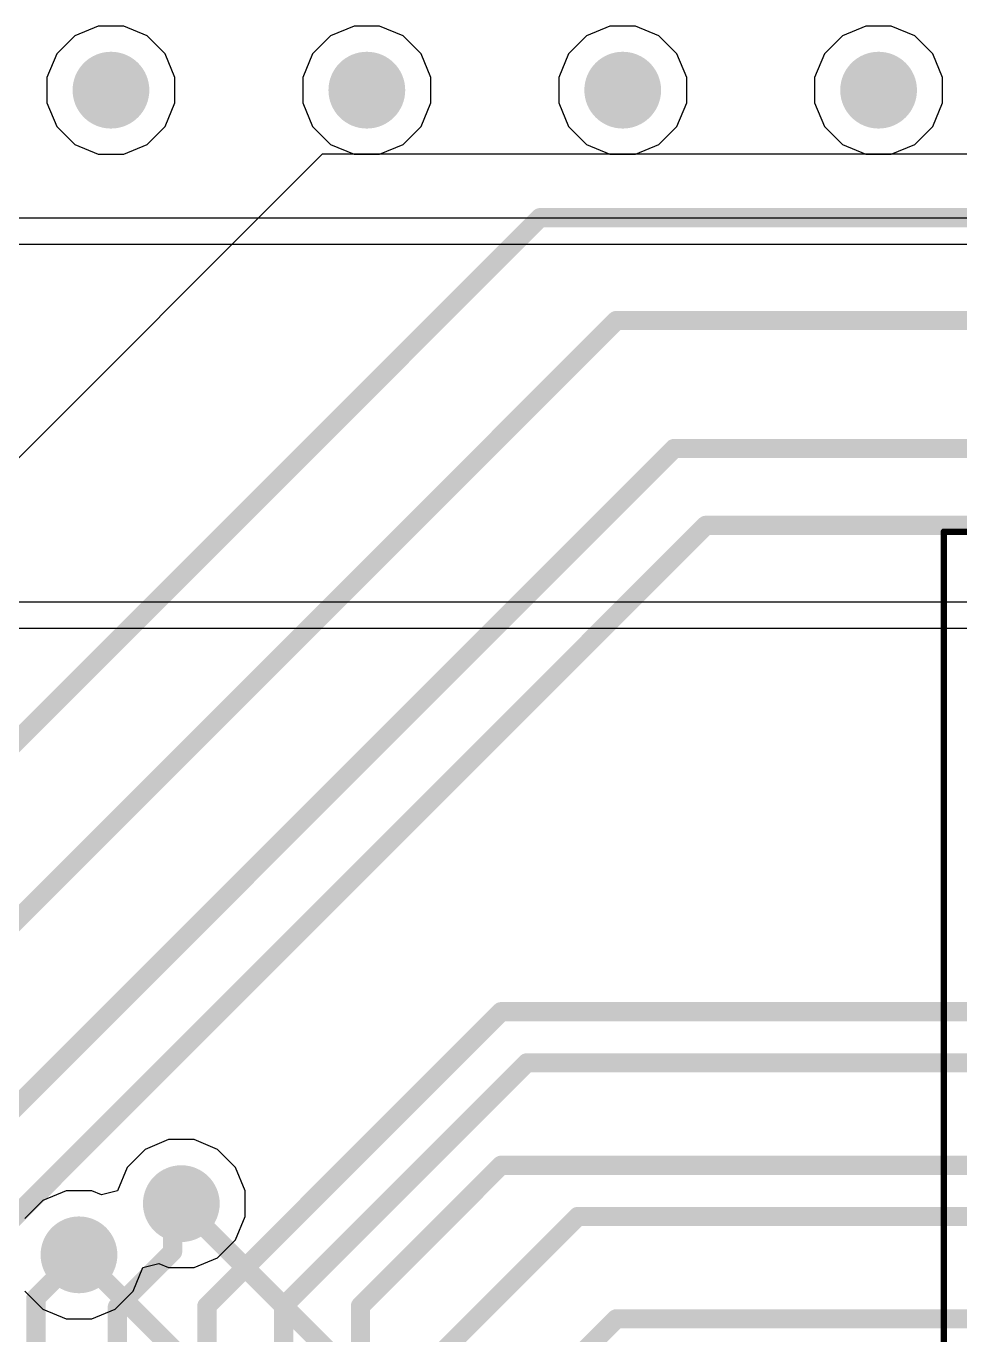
# Model space of a CAD drawing. Header units: inches. Extents: x 0 to 110, y 0 to 95.
# Drawn here: x 63.09 to 70.38, y 76.28 to 86.5 of the extents above; entities that cross this region are included whole.
import ezdxf

# ---------------------------------------------------------------- set-up
doc = ezdxf.new("R2010")
doc.units = ezdxf.units.IN
for name, color, linetype in [('Bottom Layer', 5, 'Continuous'), ('Int1', 16, 'Continuous'), ('Int2', 76, 'Continuous'), ('Top Courtyard', 56, 'Continuous'), ('Top Layer', 1, 'Continuous'), ('Via Holes', 16, 'Continuous')]:
    doc.layers.add(name, color=color, linetype=linetype)

# ---------------------------------------------------------------- blocks, each defined once
blk = doc.blocks.new('DF40C_40DS_713')
at = {"layer": 'Top Courtyard'}
for points in [[(-5.549999059999999, 2.1400008, 0.0499999, 0.0499999, 0), (5.549999059999999, 2.1400008, 0.0499999, 0.0499999, 0)], [(5.549999059999999, 2.1400008, 0.0499999, 0.0499999, 0), (5.549999059999999, -2.1400008, 0.0499999, 0.0499999, 0)]]:
    blk.add_lwpolyline(points, format="xyseb", dxfattribs=at)
blk.add_lwpolyline([(5.53749972, 2.1400008, 0.02499868, 0.02499868, 1), (5.5624984, 2.1400008, 0.02499868, 0.02499868, 1)], format="xyseb", close=True, dxfattribs=at)
blk.add_lwpolyline([(5.53749972, 2.1400008, 0.02499868, 0.02499868, 1), (5.5624984, 2.1400008, 0.02499868, 0.02499868, 1)], format="xyseb", close=True, dxfattribs=at)

msp = doc.modelspace()

# ---------------------------------------------------------------- hatches: boundary and pattern name
at = {"layer": 'Bottom Layer'}
h = msp.add_hatch(color=5, dxfattribs=at)
edge = h.paths.add_edge_path()
edge.add_arc((63.75005029999999, 86.00006167999999), 0.2999994, 0, 360)
h = msp.add_hatch(color=5, dxfattribs=at)
edge = h.paths.add_edge_path()
edge.add_arc((65.75005138, 86.00006167999999), 0.2999994, 0, 360)
h = msp.add_hatch(color=5, dxfattribs=at)
edge = h.paths.add_edge_path()
edge.add_arc((67.75005245999999, 86.00006167999999), 0.2999994, 0, 360)
h = msp.add_hatch(color=5, dxfattribs=at)
edge = h.paths.add_edge_path()
edge.add_arc((69.75005354, 86.00006167999999), 0.2999994, 0, 360)
h = msp.add_hatch(color=5, dxfattribs=at)
edge = h.paths.add_edge_path()
edge.add_arc((64.30000094, 77.30000034), 0.2999994, 0, 360)
h = msp.add_hatch(color=5, dxfattribs=at)
edge = h.paths.add_edge_path()
edge.add_arc((63.5, 76.90000114), 0.2999994, 0, 360)
at = {"layer": 'Int1'}
h = msp.add_hatch(color=16, dxfattribs=at)
edge = h.paths.add_edge_path()
edge.add_arc((63.75005029999999, 86.00006167999999), 0.2999994, 0, 360)
h = msp.add_hatch(color=16, dxfattribs=at)
edge = h.paths.add_edge_path()
edge.add_arc((65.75005138, 86.00006167999999), 0.2999994, 0, 360)
h = msp.add_hatch(color=16, dxfattribs=at)
edge = h.paths.add_edge_path()
edge.add_arc((67.75005245999999, 86.00006167999999), 0.2999994, 0, 360)
h = msp.add_hatch(color=16, dxfattribs=at)
edge = h.paths.add_edge_path()
edge.add_arc((69.75005354, 86.00006167999999), 0.2999994, 0, 360)
h = msp.add_hatch(color=16, dxfattribs=at)
edge = h.paths.add_edge_path()
edge.add_arc((64.30000094, 77.30000034), 0.2999994, 0, 360)
h = msp.add_hatch(color=16, dxfattribs=at)
edge = h.paths.add_edge_path()
edge.add_arc((63.5, 76.90000114), 0.2999994, 0, 360)
at = {"layer": 'Int2'}
h = msp.add_hatch(color=76, dxfattribs=at)
edge = h.paths.add_edge_path()
edge.add_arc((63.75005029999999, 86.00006167999999), 0.2999994, 0, 360)
h = msp.add_hatch(color=76, dxfattribs=at)
edge = h.paths.add_edge_path()
edge.add_arc((65.75005138, 86.00006167999999), 0.2999994, 0, 360)
h = msp.add_hatch(color=76, dxfattribs=at)
edge = h.paths.add_edge_path()
edge.add_arc((67.75005245999999, 86.00006167999999), 0.2999994, 0, 360)
h = msp.add_hatch(color=76, dxfattribs=at)
edge = h.paths.add_edge_path()
edge.add_arc((69.75005354, 86.00006167999999), 0.2999994, 0, 360)
h = msp.add_hatch(color=76, dxfattribs=at)
edge = h.paths.add_edge_path()
edge.add_arc((64.30000094, 77.30000034), 0.2999994, 0, 360)
h = msp.add_hatch(color=76, dxfattribs=at)
edge = h.paths.add_edge_path()
edge.add_arc((63.5, 76.90000114), 0.2999994, 0, 360)
at = {"layer": 'Top Layer'}
h = msp.add_hatch(color=1, dxfattribs=at)
edge = h.paths.add_edge_path()
edge.add_arc((63.75005029999999, 86.00006167999999), 0.2999994, 0, 360)
h = msp.add_hatch(color=1, dxfattribs=at)
edge = h.paths.add_edge_path()
edge.add_arc((65.75005138, 86.00006167999999), 0.2999994, 0, 360)
h = msp.add_hatch(color=1, dxfattribs=at)
edge = h.paths.add_edge_path()
edge.add_arc((67.75005245999999, 86.00006167999999), 0.2999994, 0, 360)
h = msp.add_hatch(color=1, dxfattribs=at)
edge = h.paths.add_edge_path()
edge.add_arc((69.75005354, 86.00006167999999), 0.2999994, 0, 360)
h = msp.add_hatch(color=1, dxfattribs=at)
edge = h.paths.add_edge_path()
edge.add_arc((64.30000094, 77.30000034), 0.2999994, 0, 360)
h = msp.add_hatch(color=1, dxfattribs=at)
edge = h.paths.add_edge_path()
edge.add_arc((63.5, 76.90000114), 0.2999994, 0, 360)
at = {"layer": 'Via Holes'}
h = msp.add_hatch(color=7, dxfattribs=at)
edge = h.paths.add_edge_path()
edge.add_arc((63.75005029999999, 86.00006167999999), 0.1499997, 0, 360)
h = msp.add_hatch(color=7, dxfattribs=at)
edge = h.paths.add_edge_path()
edge.add_arc((65.75005138, 86.00006167999999), 0.1499997, 0, 360)
h = msp.add_hatch(color=7, dxfattribs=at)
edge = h.paths.add_edge_path()
edge.add_arc((67.75005245999999, 86.00006167999999), 0.1499997, 0, 360)
h = msp.add_hatch(color=7, dxfattribs=at)
edge = h.paths.add_edge_path()
edge.add_arc((69.75005354, 86.00006167999999), 0.1499997, 0, 360)
h = msp.add_hatch(color=7, dxfattribs=at)
edge = h.paths.add_edge_path()
edge.add_arc((64.30000094, 77.30000034), 0.1499997, 0, 360)
h = msp.add_hatch(color=7, dxfattribs=at)
edge = h.paths.add_edge_path()
edge.add_arc((63.5, 76.90000114), 0.1499997, 0, 360)

# ---------------------------------------------------------------- linework, layer by layer
at = {"layer": 'Bottom Layer'}
for points in [[(64.30000094, 77.30000034, 0.1499997, 0.1499997, 0), (69.5000007, 72.10000058, 0.1499997, 0.1499997, 0)], [(63.5, 76.90000114, 0.1499997, 0.1499997, 0), (69.2000013, 71.19999983999999, 0.1499997, 0.1499997, 0)]]:
    msp.add_lwpolyline(points, format="xyseb", dxfattribs=at)
for points in [[(64.26250037999999, 77.30000034, 0.07499858, 0.07499858, 1), (64.3375015, 77.30000034, 0.07499858, 0.07499858, 1)], [(63.46249943999999, 76.90000114, 0.07499858, 0.07499858, 1), (63.53750056, 76.90000114, 0.07499858, 0.07499858, 1)]]:
    msp.add_lwpolyline(points, format="xyseb", close=True, dxfattribs=at)
at = {"layer": 'Int1'}
for p, q in [((63.46682251999999, 86.42394196), (63.32617001999999, 86.28328945999999)), ((63.65059405999999, 86.50006067999999), (63.46682251999999, 86.42394196)), ((63.84950653999999, 86.50006067999999), (63.65059405999999, 86.50006067999999)), ((64.03327808, 86.42394196), (63.84950653999999, 86.50006067999999)), ((64.17393058, 86.28328945999999), (64.03327808, 86.42394196)), ((65.46682359999998, 86.42394196), (65.3261711, 86.28328945999999)), ((65.65059514000001, 86.50006067999999), (65.46682359999998, 86.42394196)), ((65.84950762, 86.50006067999999), (65.65059514000001, 86.50006067999999)), ((66.03327916, 86.42394196), (65.84950762, 86.50006067999999)), ((66.17393166, 86.28328945999999), (66.03327916, 86.42394196)), ((67.46682468, 86.42394196), (67.32617218, 86.28328945999999)), ((67.65059622, 86.50006067999999), (67.46682468, 86.42394196)), ((67.8495087, 86.50006067999999), (67.65059622, 86.50006067999999)), ((68.03328024, 86.42394196), (67.8495087, 86.50006067999999)), ((68.17393274, 86.28328945999999), (68.03328024, 86.42394196)), ((69.46682575999999, 86.42394196), (69.32617326, 86.28328945999999)), ((69.6505973, 86.50006067999999), (69.46682575999999, 86.42394196)), ((69.84950977999999, 86.50006067999999), (69.6505973, 86.50006067999999)), ((70.03328132, 86.42394196), (69.84950977999999, 86.50006067999999)), ((70.17393382, 86.28328945999999), (70.03328132, 86.42394196)), ((63.32617001999999, 86.28328945999999), (63.2500513, 86.09951792)), ((64.2500493, 86.09951792), (64.17393058, 86.28328945999999)), ((65.3261711, 86.28328945999999), (65.25005237999999, 86.09951792)), ((66.25005038, 86.09951792), (66.17393166, 86.28328945999999)), ((67.32617218, 86.28328945999999), (67.25005346, 86.09951792)), ((68.25005146, 86.09951792), (68.17393274, 86.28328945999999)), ((69.32617326, 86.28328945999999), (69.25005454, 86.09951792)), ((70.25005254, 86.09951792), (70.17393382, 86.28328945999999)), ((63.2500513, 86.09951792), (63.2500513, 85.90060543999999)), ((64.2500493, 85.90060543999999), (64.2500493, 86.09951792)), ((65.25005237999999, 86.09951792), (65.25005237999999, 85.90060543999999)), ((66.25005038, 85.90060543999999), (66.25005038, 86.09951792)), ((67.25005346, 86.09951792), (67.25005346, 85.90060543999999)), ((68.25005146, 85.90060543999999), (68.25005146, 86.09951792)), ((69.25005454, 86.09951792), (69.25005454, 85.90060543999999)), ((70.25005254, 85.90060543999999), (70.25005254, 86.09951792)), ((63.2500513, 85.90060543999999), (63.32617001999999, 85.7168339)), ((64.17393058, 85.7168339), (64.2500493, 85.90060543999999)), ((65.25005237999999, 85.90060543999999), (65.3261711, 85.7168339)), ((66.17393166, 85.7168339), (66.25005038, 85.90060543999999)), ((67.25005346, 85.90060543999999), (67.32617218, 85.7168339)), ((68.17393274, 85.7168339), (68.25005146, 85.90060543999999)), ((69.25005454, 85.90060543999999), (69.32617326, 85.7168339)), ((70.17393382, 85.7168339), (70.25005254, 85.90060543999999)), ((63.32617001999999, 85.7168339), (63.46682251999999, 85.5761814)), ((64.03327808, 85.5761814), (64.17393058, 85.7168339)), ((65.3261711, 85.7168339), (65.46682359999998, 85.5761814)), ((66.03327916, 85.5761814), (66.17393166, 85.7168339)), ((67.32617218, 85.7168339), (67.46682468, 85.5761814)), ((68.03328024, 85.5761814), (68.17393274, 85.7168339)), ((69.32617326, 85.7168339), (69.46682575999999, 85.5761814)), ((70.03328132, 85.5761814), (70.17393382, 85.7168339)), ((63.46682251999999, 85.5761814), (63.65059405999999, 85.50006268)), ((63.65059405999999, 85.50006268), (63.84950653999999, 85.50006268)), ((63.84950653999999, 85.50006268), (64.03327808, 85.5761814)), ((65.46682359999998, 85.5761814), (65.65059514000001, 85.50006268)), ((65.65059514000001, 85.50006268), (65.84950762, 85.50006268)), ((65.84950762, 85.50006268), (66.03327916, 85.5761814)), ((67.46682468, 85.5761814), (67.65059622, 85.50006268)), ((67.65059622, 85.50006268), (67.8495087, 85.50006268)), ((67.8495087, 85.50006268), (68.03328024, 85.5761814)), ((69.46682575999999, 85.5761814), (69.6505973, 85.50006268)), ((69.6505973, 85.50006268), (69.84950977999999, 85.50006268)), ((69.84950977999999, 85.50006268), (70.03328132, 85.5761814)), ((72.00000078, 85.00000018), (51.50000113999999, 85.00000018)), ((51.58446883999999, 84.79608136), (71.79608196, 84.79608136)), ((64.01677316, 77.72388062), (63.87612066, 77.58322811999999)), ((64.2005447, 77.79999934), (64.01677316, 77.72388062)), ((64.39945718, 77.79999934), (64.2005447, 77.79999934)), ((64.58322872, 77.72388062), (64.39945718, 77.79999934)), ((64.72388122, 77.58322811999999), (64.58322872, 77.72388062)), ((63.87612066, 77.58322811999999), (63.80000194, 77.39945912)), ((64.79999993999999, 77.39945657999999), (64.72388122, 77.58322811999999)), ((63.21677222, 77.32388141999999), (63.07611972, 77.18322891999999)), ((63.40054376, 77.40000013999999), (63.21677222, 77.32388141999999)), ((63.59945623999999, 77.40000013999999), (63.40054376, 77.40000013999999)), ((63.67500092, 77.36870988), (63.59945623999999, 77.40000013999999)), ((63.80000194, 77.39945912), (63.67500092, 77.36870988)), ((64.79999993999999, 77.20054409999999), (64.79999993999999, 77.39945657999999)), ((64.72388122, 77.01677255999999), (64.79999993999999, 77.20054409999999)), ((64.58322872, 76.87612005999999), (64.72388122, 77.01677255999999)), ((63.92388027999999, 76.61677336), (63.999999, 76.80054236)), ((63.999999, 76.80054236), (64.12500001999999, 76.8312916)), ((64.12500001999999, 76.8312916), (64.2005447, 76.80000134)), ((64.2005447, 76.80000134), (64.39945718, 76.80000134)), ((64.39945718, 76.80000134), (64.58322872, 76.87612005999999)), ((63.07611972, 76.61677336), (63.21677222, 76.47612086)), ((63.78322778, 76.47612086), (63.92388027999999, 76.61677336)), ((63.21677222, 76.47612086), (63.40054376, 76.40000214)), ((63.40054376, 76.40000214), (63.59945623999999, 76.40000214)), ((63.59945623999999, 76.40000214), (63.78322778, 76.47612086))]:
    msp.add_line(p, q, dxfattribs=at)
at = {"layer": 'Int2'}
for p, q in [((75.24999681999999, 82.00000109999999), (50.75000009999999, 82.00000109999999)), ((50.75000009999999, 81.79608228), (75.16553166, 81.79608228)), ((64.01677316, 77.72388062), (63.87612066, 77.58322811999999)), ((64.2005447, 77.79999934), (64.01677316, 77.72388062)), ((64.39945718, 77.79999934), (64.2005447, 77.79999934)), ((64.58322872, 77.72388062), (64.39945718, 77.79999934)), ((64.72388122, 77.58322811999999), (64.58322872, 77.72388062)), ((63.87612066, 77.58322811999999), (63.80000194, 77.39945912)), ((64.79999993999999, 77.39945657999999), (64.72388122, 77.58322811999999)), ((63.21677222, 77.32388141999999), (63.07611972, 77.18322891999999)), ((63.40054376, 77.40000013999999), (63.21677222, 77.32388141999999)), ((63.59945623999999, 77.40000013999999), (63.40054376, 77.40000013999999)), ((63.67500092, 77.36870988), (63.59945623999999, 77.40000013999999)), ((63.80000194, 77.39945912), (63.67500092, 77.36870988)), ((64.79999993999999, 77.20054409999999), (64.79999993999999, 77.39945657999999)), ((64.72388122, 77.01677255999999), (64.79999993999999, 77.20054409999999)), ((64.58322872, 76.87612005999999), (64.72388122, 77.01677255999999)), ((63.92388027999999, 76.61677336), (63.999999, 76.80054236)), ((63.999999, 76.80054236), (64.12500001999999, 76.8312916)), ((64.12500001999999, 76.8312916), (64.2005447, 76.80000134)), ((64.2005447, 76.80000134), (64.39945718, 76.80000134)), ((64.39945718, 76.80000134), (64.58322872, 76.87612005999999)), ((63.07611972, 76.61677336), (63.21677222, 76.47612086)), ((63.78322778, 76.47612086), (63.92388027999999, 76.61677336)), ((63.21677222, 76.47612086), (63.40054376, 76.40000214)), ((63.40054376, 76.40000214), (63.59945623999999, 76.40000214)), ((63.59945623999999, 76.40000214), (63.78322778, 76.47612086))]:
    msp.add_line(p, q, dxfattribs=at)
at = {"layer": 'Top Layer'}
for p, q in [((65.39999874, 85.49999917999999), (59.20000098, 79.30000142)), ((82.50000263999999, 85.49999917999999), (65.39999874, 85.49999917999999))]:
    msp.add_line(p, q, dxfattribs=at)
for points in [[(59.52499906, 77.42499882, 0.1499997, 0.1499997, 0), (67.10400345999999, 85.00400322, 0.1499997, 0.1499997, 0)], [(67.10400345999999, 85.00400322, 0.1499997, 0.1499997, 0), (83.85662171999999, 85.00400322, 0.1499997, 0.1499997, 0)], [(60.80000032, 77.30000034, 0.1499997, 0.1499997, 0), (67.69999922, 84.19999924, 0.1499997, 0.1499997, 0)], [(67.69999922, 84.19999924, 0.1499997, 0.1499997, 0), (79.82500164, 84.19999924, 0.1499997, 0.1499997, 0)], [(61.80000086, 76.84853057999999, 0.1499997, 0.1499997, 0), (68.15147152, 83.20000123999999, 0.1499997, 0.1499997, 0)], [(68.15147152, 83.20000123999999, 0.1499997, 0.1499997, 0), (75.29999925999999, 83.20000123999999, 0.1499997, 0.1499997, 0)], [(62.39999966, 76.60000174, 0.1499997, 0.1499997, 0), (68.40000035999999, 82.60000244, 0.1499997, 0.1499997, 0)], [(68.40000035999999, 82.60000244, 0.1499997, 0.1499997, 0), (74.99999986, 82.60000244, 0.1499997, 0.1499997, 0)], [(64.50000054, 76.4999994, 0.1499997, 0.1499997, 0), (66.80000102, 78.79999988, 0.1499997, 0.1499997, 0)], [(66.80000102, 78.79999988, 0.1499997, 0.1499997, 0), (70.86000051999999, 78.79999988, 0.1499997, 0.1499997, 0)], [(65.10000188, 76.50000194, 0.1499997, 0.1499997, 0), (67.00000062, 78.40000067999999, 0.1499997, 0.1499997, 0)], [(67.00000062, 78.40000067999999, 0.1499997, 0.1499997, 0), (70.86000051999999, 78.40000067999999, 0.1499997, 0.1499997, 0)], [(65.70000068, 76.50000194, 0.1499997, 0.1499997, 0), (66.80000102, 77.60000228, 0.1499997, 0.1499997, 0)], [(66.80000102, 77.60000228, 0.1499997, 0.1499997, 0), (70.85999797999999, 77.60000228, 0.1499997, 0.1499997, 0)], [(64.23210928, 77.23210868, 0.1499997, 0.1499997, 0), (64.30000094, 77.30000034, 0.1499997, 0.1499997, 0)], [(64.23210928, 76.92500236000001, 0.1499997, 0.1499997, 0), (64.23210928, 77.23210868, 0.1499997, 0.1499997, 0)], [(66.30000202, 76.10000274000001, 0.1499997, 0.1499997, 0), (67.39999981999999, 77.20000054, 0.1499997, 0.1499997, 0)], [(67.39999981999999, 77.20000054, 0.1499997, 0.1499997, 0), (70.86000051999999, 77.20000054, 0.1499997, 0.1499997, 0)], [(63.79999939999999, 76.49289248, 0.1499997, 0.1499997, 0), (64.23210928, 76.92500236000001, 0.1499997, 0.1499997, 0)], [(63.16359985999999, 76.56360099999999, 0.1499997, 0.1499997, 0), (63.5, 76.90000114, 0.1499997, 0.1499997, 0)], [(63.16359985999999, 62.56188656, 0.1499997, 0.1499997, 0), (63.16359985999999, 76.56360099999999, 0.1499997, 0.1499997, 0)], [(63.79999939999999, 62.82549029999999, 0.1499997, 0.1499997, 0), (63.79999939999999, 76.49289248, 0.1499997, 0.1499997, 0)], [(64.50000054, 63.02548482, 0.1499997, 0.1499997, 0), (64.50000054, 76.4999994, 0.1499997, 0.1499997, 0)], [(65.10000188, 63.32548676, 0.1499997, 0.1499997, 0), (65.10000188, 76.50000194, 0.1499997, 0.1499997, 0)], [(65.70000068, 63.62548616, 0.1499997, 0.1499997, 0), (65.70000068, 76.50000194, 0.1499997, 0.1499997, 0)], [(66.90000082, 75.6000012, 0.1499997, 0.1499997, 0), (67.70000175999999, 76.40000214, 0.1499997, 0.1499997, 0)], [(67.70000175999999, 76.40000214, 0.1499997, 0.1499997, 0), (70.86000051999999, 76.40000214, 0.1499997, 0.1499997, 0)]]:
    msp.add_lwpolyline(points, format="xyseb", dxfattribs=at)
for points in [[(67.0665029, 85.00400322, 0.07499858, 0.07499858, 1), (67.14150401999999, 85.00400322, 0.07499858, 0.07499858, 1)], [(67.0665029, 85.00400322, 0.07499858, 0.07499858, 1), (67.14150401999999, 85.00400322, 0.07499858, 0.07499858, 1)], [(67.66249866, 84.19999924, 0.07499858, 0.07499858, 1), (67.73749978000001, 84.19999924, 0.07499858, 0.07499858, 1)], [(67.66249866, 84.19999924, 0.07499858, 0.07499858, 1), (67.73749978000001, 84.19999924, 0.07499858, 0.07499858, 1)], [(68.11397095999999, 83.20000123999999, 0.07499858, 0.07499858, 1), (68.18897208, 83.20000123999999, 0.07499858, 0.07499858, 1)], [(68.11397095999999, 83.20000123999999, 0.07499858, 0.07499858, 1), (68.18897208, 83.20000123999999, 0.07499858, 0.07499858, 1)], [(68.3624998, 82.60000244, 0.07499858, 0.07499858, 1), (68.43750092, 82.60000244, 0.07499858, 0.07499858, 1)], [(68.3624998, 82.60000244, 0.07499858, 0.07499858, 1), (68.43750092, 82.60000244, 0.07499858, 0.07499858, 1)], [(66.76250046, 78.79999988, 0.07499858, 0.07499858, 1), (66.83750158, 78.79999988, 0.07499858, 0.07499858, 1)], [(66.76250046, 78.79999988, 0.07499858, 0.07499858, 1), (66.83750158, 78.79999988, 0.07499858, 0.07499858, 1)], [(66.96250006, 78.40000067999999, 0.07499858, 0.07499858, 1), (67.03750117999999, 78.40000067999999, 0.07499858, 0.07499858, 1)], [(66.96250006, 78.40000067999999, 0.07499858, 0.07499858, 1), (67.03750117999999, 78.40000067999999, 0.07499858, 0.07499858, 1)], [(66.76250046, 77.60000228, 0.07499858, 0.07499858, 1), (66.83750158, 77.60000228, 0.07499858, 0.07499858, 1)], [(66.76250046, 77.60000228, 0.07499858, 0.07499858, 1), (66.83750158, 77.60000228, 0.07499858, 0.07499858, 1)], [(64.19460872, 77.23210868, 0.07499858, 0.07499858, 1), (64.26960984, 77.23210868, 0.07499858, 0.07499858, 1)], [(64.19460872, 77.23210868, 0.07499858, 0.07499858, 1), (64.26960984, 77.23210868, 0.07499858, 0.07499858, 1)], [(64.26250037999999, 77.30000034, 0.07499858, 0.07499858, 1), (64.3375015, 77.30000034, 0.07499858, 0.07499858, 1)], [(67.36249925999999, 77.20000054, 0.07499858, 0.07499858, 1), (67.43750037999999, 77.20000054, 0.07499858, 0.07499858, 1)], [(67.36249925999999, 77.20000054, 0.07499858, 0.07499858, 1), (67.43750037999999, 77.20000054, 0.07499858, 0.07499858, 1)], [(64.19460872, 76.92500236000001, 0.07499858, 0.07499858, 1), (64.26960984, 76.92500236000001, 0.07499858, 0.07499858, 1)], [(64.19460872, 76.92500236000001, 0.07499858, 0.07499858, 1), (64.26960984, 76.92500236000001, 0.07499858, 0.07499858, 1)], [(63.46249943999999, 76.90000114, 0.07499858, 0.07499858, 1), (63.53750056, 76.90000114, 0.07499858, 0.07499858, 1)], [(63.12609929999999, 76.56360099999999, 0.07499858, 0.07499858, 1), (63.20110042, 76.56360099999999, 0.07499858, 0.07499858, 1)], [(63.12609929999999, 76.56360099999999, 0.07499858, 0.07499858, 1), (63.20110042, 76.56360099999999, 0.07499858, 0.07499858, 1)], [(63.76249884, 76.49289248, 0.07499858, 0.07499858, 1), (63.83749996, 76.49289248, 0.07499858, 0.07499858, 1)], [(63.76249884, 76.49289248, 0.07499858, 0.07499858, 1), (63.83749996, 76.49289248, 0.07499858, 0.07499858, 1)], [(64.46249998, 76.4999994, 0.07499858, 0.07499858, 1), (64.53750109999999, 76.4999994, 0.07499858, 0.07499858, 1)], [(64.46249998, 76.4999994, 0.07499858, 0.07499858, 1), (64.53750109999999, 76.4999994, 0.07499858, 0.07499858, 1)], [(65.06250132, 76.50000194, 0.07499858, 0.07499858, 1), (65.13750244, 76.50000194, 0.07499858, 0.07499858, 1)], [(65.06250132, 76.50000194, 0.07499858, 0.07499858, 1), (65.13750244, 76.50000194, 0.07499858, 0.07499858, 1)], [(65.66250012, 76.50000194, 0.07499858, 0.07499858, 1), (65.73750124, 76.50000194, 0.07499858, 0.07499858, 1)], [(65.66250012, 76.50000194, 0.07499858, 0.07499858, 1), (65.73750124, 76.50000194, 0.07499858, 0.07499858, 1)], [(67.6625012, 76.40000214, 0.07499858, 0.07499858, 1), (67.73750232, 76.40000214, 0.07499858, 0.07499858, 1)], [(67.6625012, 76.40000214, 0.07499858, 0.07499858, 1), (67.73750232, 76.40000214, 0.07499858, 0.07499858, 1)]]:
    msp.add_lwpolyline(points, format="xyseb", close=True, dxfattribs=at)

# ---------------------------------------------------------------- block references
at = {"rotation": 90}
msp.add_blockref('DF40C_40DS_713', (72.39999998, 77.00000093999999), dxfattribs=at)

doc.saveas('drawing.dxf')
